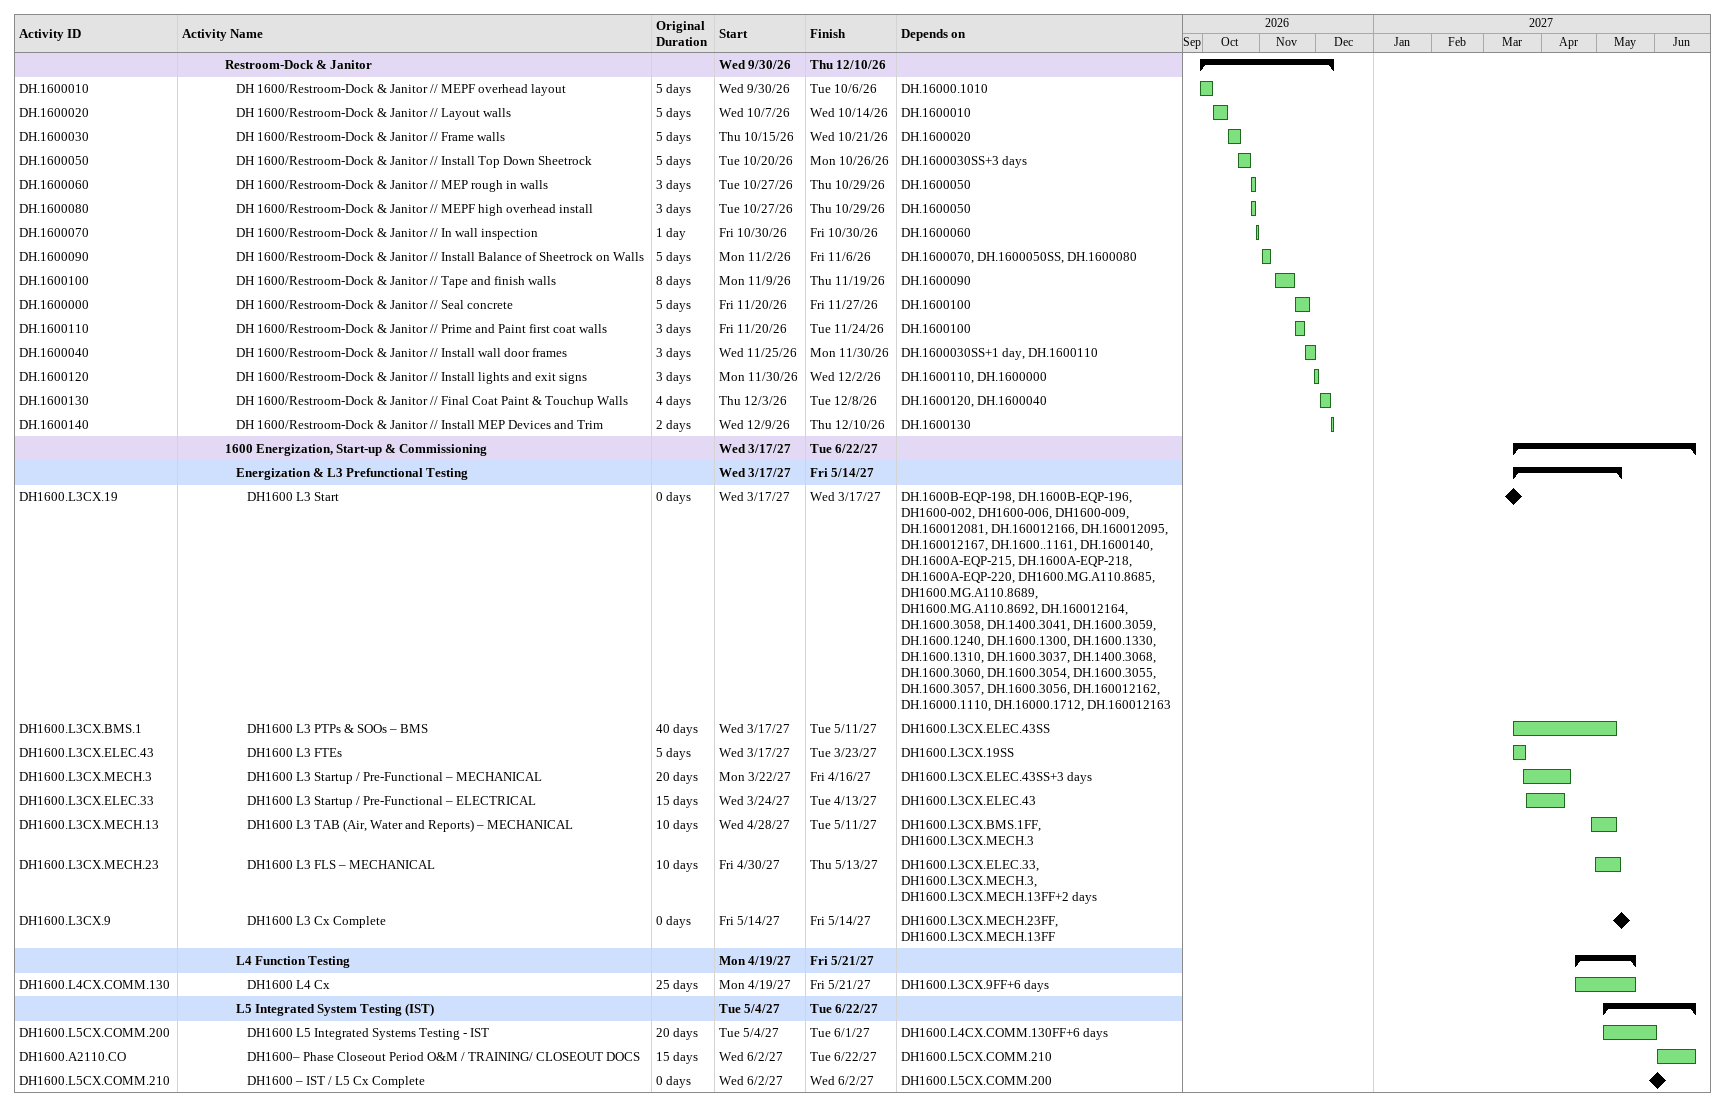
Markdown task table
| ID | Level | Task | Original duration | Start | Finish | Predecessors |
|---|---|---|---|---|---|---|
|  | 5 | **Restroom-Dock & Janitor** |  | 2026-09-30 | 2026-12-10 |  |
| DH.1600010 | 6 | DH 1600/Restroom-Dock & Janitor // MEPF overhead layout | 5d | 2026-09-30 | 2026-10-06 | DH.16000.1010 |
| DH.1600020 | 6 | DH 1600/Restroom-Dock & Janitor // Layout walls | 5d | 2026-10-07 | 2026-10-14 | DH.1600010 |
| DH.1600030 | 6 | DH 1600/Restroom-Dock & Janitor // Frame walls | 5d | 2026-10-15 | 2026-10-21 | DH.1600020 |
| DH.1600050 | 6 | DH 1600/Restroom-Dock & Janitor // Install Top Down Sheetrock | 5d | 2026-10-20 | 2026-10-26 | DH.1600030SS+3d |
| DH.1600060 | 6 | DH 1600/Restroom-Dock & Janitor // MEP rough in walls | 3d | 2026-10-27 | 2026-10-29 | DH.1600050 |
| DH.1600080 | 6 | DH 1600/Restroom-Dock & Janitor // MEPF high overhead install | 3d | 2026-10-27 | 2026-10-29 | DH.1600050 |
| DH.1600070 | 6 | DH 1600/Restroom-Dock & Janitor // In wall inspection | 1d | 2026-10-30 | 2026-10-30 | DH.1600060 |
| DH.1600090 | 6 | DH 1600/Restroom-Dock & Janitor // Install Balance of Sheetrock on Walls | 5d | 2026-11-02 | 2026-11-06 | DH.1600070, DH.1600050SS, DH.1600080 |
| DH.1600100 | 6 | DH 1600/Restroom-Dock & Janitor // Tape and finish walls | 8d | 2026-11-09 | 2026-11-19 | DH.1600090 |
| DH.1600000 | 6 | DH 1600/Restroom-Dock & Janitor // Seal concrete | 5d | 2026-11-20 | 2026-11-27 | DH.1600100 |
| DH.1600110 | 6 | DH 1600/Restroom-Dock & Janitor // Prime and Paint first coat walls | 3d | 2026-11-20 | 2026-11-24 | DH.1600100 |
| DH.1600040 | 6 | DH 1600/Restroom-Dock & Janitor // Install wall door frames | 3d | 2026-11-25 | 2026-11-30 | DH.1600030SS+1d, DH.1600110 |
| DH.1600120 | 6 | DH 1600/Restroom-Dock & Janitor // Install lights and exit signs | 3d | 2026-11-30 | 2026-12-02 | DH.1600110, DH.1600000 |
| DH.1600130 | 6 | DH 1600/Restroom-Dock & Janitor // Final Coat Paint & Touchup Walls | 4d | 2026-12-03 | 2026-12-08 | DH.1600120, DH.1600040 |
| DH.1600140 | 6 | DH 1600/Restroom-Dock & Janitor // Install MEP Devices and Trim | 2d | 2026-12-09 | 2026-12-10 | DH.1600130 |
|  | 5 | **1600 Energization, Start-up & Commissioning** |  | 2027-03-17 | 2027-06-22 |  |
|  | 6 | **Energization & L3 Prefunctional Testing** |  | 2027-03-17 | 2027-05-14 |  |
| DH1600.L3CX.19 | 7 | DH1600 L3 Start | 0d | 2027-03-17 | 2027-03-17 | DH.1600B-EQP-198, DH.1600B-EQP-196, DH1600-002, DH1600-006, DH1600-009, DH.160012081, DH.160012166, DH.160012095, DH.160012167, DH.1600..1161, DH.1600140, DH.1600A-EQP-215, DH.1600A-EQP-218, DH.1600A-EQP-220, DH1600.MG.A110.8685, DH1600.MG.A110.8689, DH1600.MG.A110.8692, DH.160012164, DH.1600.3058, DH.1400.3041, DH.1600.3059, DH.1600.1240, DH.1600.1300, DH.1600.1330, DH.1600.1310, DH.1600.3037, DH.1400.3068, DH.1600.3060, DH.1600.3054, DH.1600.3055, DH.1600.3057, DH.1600.3056, DH.160012162, DH.16000.1110, DH.16000.1712, DH.160012163 |
| DH1600.L3CX.BMS.1 | 7 | DH1600 L3 PTPs & SOOs – BMS | 40d | 2027-03-17 | 2027-05-11 | DH1600.L3CX.ELEC.43SS |
| DH1600.L3CX.ELEC.43 | 7 | DH1600 L3 FTEs | 5d | 2027-03-17 | 2027-03-23 | DH1600.L3CX.19SS |
| DH1600.L3CX.MECH.3 | 7 | DH1600 L3 Startup / Pre-Functional – MECHANICAL | 20d | 2027-03-22 | 2027-04-16 | DH1600.L3CX.ELEC.43SS+3d |
| DH1600.L3CX.ELEC.33 | 7 | DH1600 L3 Startup / Pre-Functional – ELECTRICAL | 15d | 2027-03-24 | 2027-04-13 | DH1600.L3CX.ELEC.43 |
| DH1600.L3CX.MECH.13 | 7 | DH1600 L3 TAB (Air, Water and Reports) – MECHANICAL | 10d | 2027-04-28 | 2027-05-11 | DH1600.L3CX.BMS.1FF, DH1600.L3CX.MECH.3 |
| DH1600.L3CX.MECH.23 | 7 | DH1600 L3 FLS – MECHANICAL | 10d | 2027-04-30 | 2027-05-13 | DH1600.L3CX.ELEC.33, DH1600.L3CX.MECH.3, DH1600.L3CX.MECH.13FF+2d |
| DH1600.L3CX.9 | 7 | DH1600 L3 Cx Complete | 0d | 2027-05-14 | 2027-05-14 | DH1600.L3CX.MECH.23FF, DH1600.L3CX.MECH.13FF |
|  | 6 | **L4 Function Testing** |  | 2027-04-19 | 2027-05-21 |  |
| DH1600.L4CX.COMM.130 | 7 | DH1600 L4 Cx | 25d | 2027-04-19 | 2027-05-21 | DH1600.L3CX.9FF+6d |
|  | 6 | **L5 Integrated System Testing (IST)** |  | 2027-05-04 | 2027-06-22 |  |
| DH1600.L5CX.COMM.200 | 7 | DH1600 L5 Integrated Systems Testing - IST | 20d | 2027-05-04 | 2027-06-01 | DH1600.L4CX.COMM.130FF+6d |
| DH1600.A2110.CO | 7 | DH1600– Phase Closeout Period O&M / TRAINING/ CLOSEOUT DOCS | 15d | 2027-06-02 | 2027-06-22 | DH1600.L5CX.COMM.210 |
| DH1600.L5CX.COMM.210 | 7 | DH1600 – IST / L5 Cx Complete | 0d | 2027-06-02 | 2027-06-02 | DH1600.L5CX.COMM.200 |
